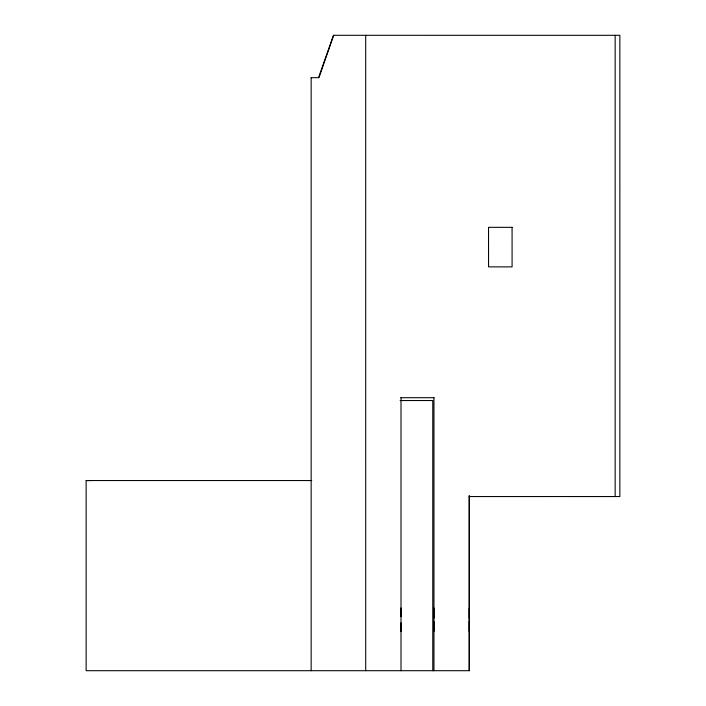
<?xml version="1.0" encoding="UTF-8"?>
<svg xmlns="http://www.w3.org/2000/svg" width="706" height="706" viewBox="0 0 706 706"><rect width="100%" height="100%" fill="white"/><g stroke="black" fill="none" stroke-linecap="round" stroke-linejoin="round"><path stroke-width="1.06" d="M401.008 631.517L401.008 622.798M401.008 616.709L401.008 607.981M433.952 631.429L433.952 621.359M433.952 618.147L433.952 608.095M469.243 670.7L469.252 495.621L469.252 670.7L86.132 670.7L86.132 480.548L311.717 480.548M469.252 631.429L469.252 621.359M469.252 618.147L469.252 608.095M333.664 35.309L318.953 77.669L311.108 77.669M318.556 77.66L333.479 35.3L619.868 35.309L619.859 496.547L469.252 496.556M400.999 397.707L433.952 397.707M400.125 400.54L432.778 400.54L432.778 670.7M86.132 480.548L91.136 480.548M615.155 35.3L615.155 496.547M433.952 397.425L433.952 670.691M401.008 397.425L401.008 670.691M365.699 35.3L365.708 670.691M311.152 77.66L311.152 670.691M512.088 227.341L488.543 227.332L488.552 266.877L512.088 266.877L512.079 227.332"/></g></svg>
